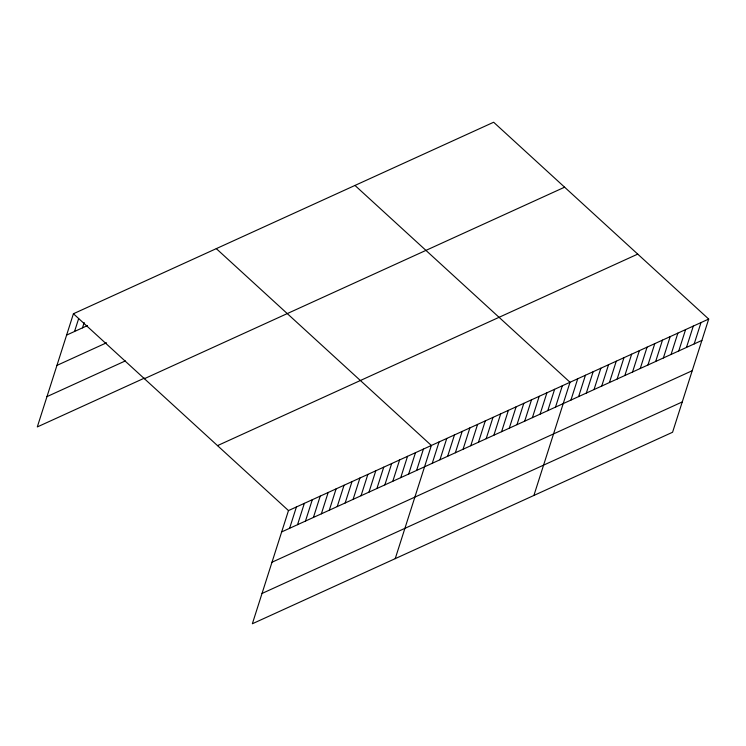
<?xml version="1.0" encoding="UTF-8"?>
<svg xmlns="http://www.w3.org/2000/svg" width="746" height="746" viewBox="0 0 746 746"><rect width="100%" height="100%" fill="white"/><g stroke="black" fill="none" stroke-linecap="round" stroke-linejoin="round"><path stroke-width="1.12" d="M708.7 319.064L288.478 510.581L252.353 623.759L672.575 432.251L708.7 319.064L493.647 122.241L73.425 313.749L37.3 426.936L144.454 378.101M74.544 331.476L78.638 318.673M82.489 327.858L84.186 322.524M289.607 528.299L296.414 506.963M297.542 524.68L304.349 503.345M305.478 521.062L312.294 499.727M313.413 517.454L320.23 496.109M321.358 513.835L328.165 492.491M329.294 510.217L336.101 488.872M337.229 506.599L344.037 485.254M345.165 502.981L351.981 481.636M353.1 499.363L359.917 478.018M361.045 495.745L367.853 474.4M368.981 492.127L375.788 470.791M376.916 488.509L383.724 467.173M384.852 484.891L391.669 463.555M392.797 481.273L399.604 459.937M400.733 477.654L407.54 456.319M408.668 474.036L415.475 452.701M416.604 470.418L423.411 449.083M395.231 558.651L431.356 445.465L216.293 248.632M432.251 463.294L439.058 441.958M439.954 459.778L446.761 438.443M447.656 456.272L454.463 434.927M455.358 452.757L462.166 431.421M463.061 449.251L469.877 427.906M470.763 445.735L477.58 424.399M478.475 442.229L485.282 420.884M486.178 438.713L492.985 417.378M493.88 435.207L500.687 413.862M501.582 431.692L508.39 410.356M509.285 428.185L516.101 406.84M516.987 424.67L523.804 403.334M524.699 421.164L531.506 399.819M532.402 417.648L539.209 396.312M540.104 414.142L546.911 392.797M547.806 410.626L554.614 389.291M555.509 407.12L562.325 385.775M533.903 495.447L570.028 382.269L354.975 185.437M570.923 400.098L577.73 378.754M578.626 396.583L585.433 375.247M586.328 393.077L593.135 371.732M594.03 389.561L600.847 368.226M601.733 386.046L608.549 364.71M609.445 382.539L616.252 361.204M617.147 379.024L623.954 357.688M624.85 375.518L631.657 354.173M632.552 372.002L639.359 350.667M640.255 368.496L647.071 347.151M647.957 364.98L654.774 343.645M655.669 361.474L662.476 340.129M663.371 357.959L670.178 336.623M671.074 354.453L677.881 333.108M678.776 350.937L685.583 329.601M686.479 347.431L693.295 326.086M694.181 343.915L700.998 322.58M66.608 335.094L87.45 325.592M56.938 365.4L106.547 342.787M46.97 396.62L125.356 360.905M144.388 378.707L564.61 187.19M217.506 445.623L637.727 254.116M281.671 531.917L701.893 340.409M271.992 562.223L692.213 370.715M262.032 593.452L682.254 401.945M73.425 313.749L288.478 510.581"/></g></svg>
